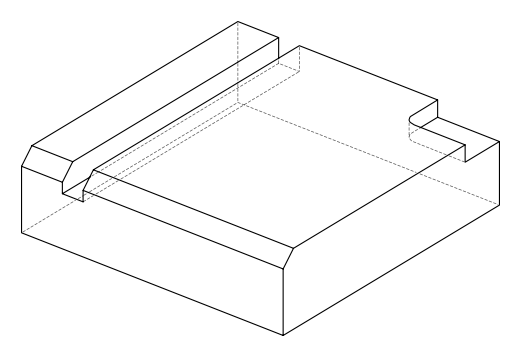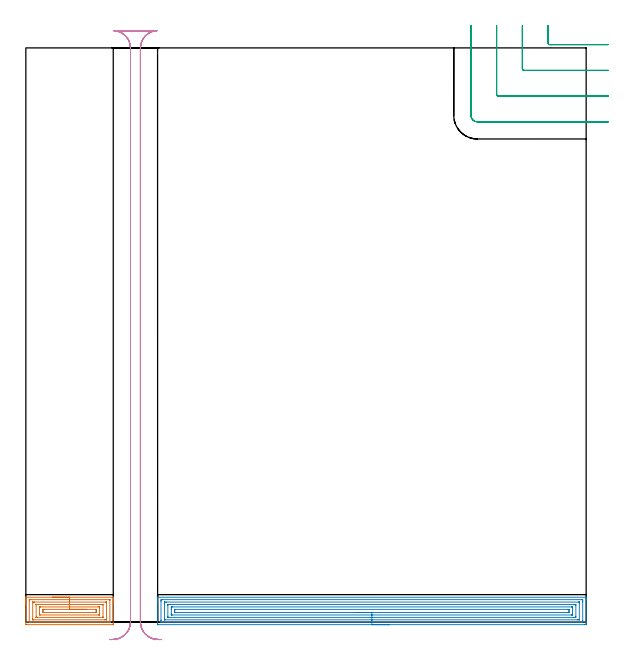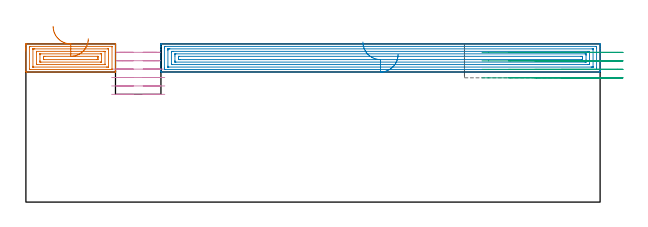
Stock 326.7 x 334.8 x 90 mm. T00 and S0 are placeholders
(PLAN: 4 operations, 1 tool changes, 27.5 min)
(1 AREA_MILL | FG_CHAMFER_SURFACE | UGT0205_001 | 2.74 min | 7474 mm3)
(2 AREA_MILL_1 | FG_CHAMFER_SURFACE_1 | UGT0205_001 | 12.29 min | 32938 mm3)
(3 MILL_CORNER_NOTCH_RECTANGULAR | CORNER_NOTCH_RECTANGULAR | UGT0201_136 | Follow Part, ap 5, ae 75% | 3.26 min | 78333 mm3)
(4 MILL_RECTANGULAR_SLOT | SLOT_RECTANGULAR | UGT0201_136 | Follow Part, ap 5, ae 75% | 9.19 min | 246041 mm3)
(TOOL UGT0205_001 | Chamfer Mill 20 x 3 x 45 deg. | D20 FL50 Z2)
(TOOL UGT0201_136 | Carbide End Mill 20.0 | D20 FL30 Z4)
(OP 1 AREA_MILL)
G17 G21 G94 G90
T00 M6
G54
G17 G0 G90 X15.5 Y14.5 S1061 M3
G43 Z100. H0
G94 G1 X15.538 Z99.128 F250.
X15.652 Z98.263
X15.841 Z97.412
X16.103 Z96.58
X16.437 Z95.774
X16.84 Z95.
X17.309 Z94.264
X17.84 Z93.572
X18.429 Z92.929
X19.072 Z92.34
X19.764 Z91.808
X20.5 Z91.34
X21.274 Z90.937
X22.08 Z90.603
X22.912 Z90.341
X23.764 Z90.152
X24.628 Z90.038
X25.5 Z90.
X50.871
X50.991 Y14.497 Z89.988
X50.993 Y14.488 Z89.979
X51. Y14.218 Z89.717
Y13.501 Z89.
Y12.758 Z88.257
Y12.246 Z87.742
Y11.99 Z87.486
Y11.362 Z86.859
Y11.106 Z86.603
Y10.478 Z85.972
Y-0.444 Z75.053
X50.996 Y-1.014 Z74.483
X50.992 Y-1.491 Z74.005
X50.91 Y-1.494 Z74.003
X50.426 Y-1.5 Z74.
X0.574
X0.169 Y-1.495 Z74.002
X0.01 Y-1.491 Z74.005
X0. Y-1.327 Z74.169
Y10.478 Z85.972
Y11.106 Z86.603
Y11.362 Z86.859
Y11.99 Z87.486
Y12.246 Z87.742
Y12.758 Z88.257
Y13.501 Z89.
Y14.014 Z89.512
Y14.219 Z89.717
X0.007 Y14.488 Z89.979
X0.009 Y14.497 Z89.988
X0.129 Y14.5 Z90.
X25.5
Y13.086 Z88.586
X48.69
X48.863 Y13.084 Z88.584
X48.949 Y13.081 Z88.581
X48.984 Y13.079 Z88.579
X48.99 Y13.056 Z88.556
X48.995 Y12.976 Z88.476
X48.999 Y12.778 Z88.278
Y0.403 Z75.903
X48.994 Y0.051 Z75.551
X48.99 Y-0.049 Z75.451
X48.981 Y-0.08 Z75.42
X48.962 Y-0.081 Z75.419
X48.857 Y-0.084 Z75.416
X48.646 Y-0.086 Z75.414
X48.601
X2.31
X2.137 Y-0.084 Z75.416
X2.051 Y-0.082 Z75.418
X2.016 Y-0.079 Z75.421
X2.01 Y-0.056 Z75.444
X2.005 Y0.024 Z75.524
X2.001 Y0.222 Z75.722
Y12.597 Z88.097
X2.006 Y12.95 Z88.45
X2.01 Y13.049 Z88.549
X2.019 Y13.08 Z88.58
X2.038 Y13.081 Z88.581
X2.143 Y13.084 Z88.584
X2.355 Y13.086 Z88.586
X2.399
X25.5
Y11.672 Z87.172
X46.553 Y11.671 Z87.171
X46.865 Y11.669 Z87.169
X46.968 Y11.667 Z87.167
X46.981 Y11.665 Z87.165
X46.99 Y11.654 Z87.154
X46.995 Y11.585 Z87.085
X46.998 Y11.496 Z86.996
X47. Y11.362 Z86.862
Y11.228 Z86.728
X46.999 Y1.505 Z77.005
X46.993 Y1.371 Z76.871
X46.99 Y1.337 Z76.837
X46.979 Y1.335 Z76.835
X46.943 Y1.331 Z76.831
X46.865 Y1.33 Z76.83
X46.287 Y1.329 Z76.829
X45.975 Y1.328 Z76.828
X4.447 Y1.329 Z76.829
X4.135 Y1.331 Z76.831
X4.032 Y1.333 Z76.833
X4.019 Y1.335 Z76.835
X4.01 Y1.346 Z76.846
X4.005 Y1.415 Z76.915
X4.002 Y1.504 Z77.004
X4. Y1.638 Z77.138
Y1.772 Z77.272
X4.001 Y11.495 Z86.995
X4.007 Y11.629 Z87.129
X4.01 Y11.663 Z87.163
X4.021 Y11.665 Z87.165
X4.057 Y11.668 Z87.168
X4.135 Y11.67 Z87.17
X4.713 Y11.671 Z87.171
X5.025 Y11.672 Z87.172
X25.5
Y10.257 Z85.757
X44.417
X44.922 Y10.254 Z85.754
X44.979 Y10.252 Z85.752
X44.99 Y10.25 Z85.75
X44.993 Y10.234 Z85.734
X44.997 Y10.192 Z85.692
X44.999 Y10.02 Z85.52
Y3.006 Z78.506
X44.997 Y2.806 Z78.306
X44.994 Y2.757 Z78.257
X44.99 Y2.749 Z78.249
X44.985 Y2.747 Z78.247
X44.958 Y2.745 Z78.245
X44.862 Y2.743 Z78.243
X6.583
X6.078 Y2.746 Z78.246
X6.021 Y2.748 Z78.248
X6.01 Y2.75 Z78.25
X6.007 Y2.766 Z78.266
X6.003 Y2.808 Z78.308
X6.001 Y2.98 Z78.48
Y9.994 Z85.494
X6.003 Y10.194 Z85.694
X6.006 Y10.243 Z85.743
X6.01 Y10.25 Z85.75
X6.015 Y10.253 Z85.753
X6.042 Y10.255 Z85.755
X6.138 Y10.257 Z85.757
X25.5
Y8.843 Z84.343
X42.414
X42.986 Y8.836 Z84.336
X42.991 Y8.792 Z84.292
X42.994 Y8.71 Z84.21
X43. Y8.128 Z83.628
X42.999 Y4.29 Z79.79
X42.997 Y4.217 Z79.717
X42.994 Y4.182 Z79.682
X42.991 Y4.169 Z79.669
X42.95 Y4.164 Z79.664
X42.682 Y4.159 Z79.659
X42.548 Y4.157 Z79.657
X8.586
X8.014 Y4.164 Z79.664
X8.009 Y4.208 Z79.708
X8.006 Y4.29 Z79.79
X8. Y4.872 Z80.372
X8.001 Y8.71 Z84.21
X8.003 Y8.783 Z84.283
X8.006 Y8.818 Z84.318
X8.009 Y8.831 Z84.331
X8.05 Y8.836 Z84.336
X8.318 Y8.841 Z84.341
X8.452 Y8.843 Z84.343
X25.5
Y7.429 Z82.929
X40.797 Y7.428 Z82.928
X40.928 Y7.427 Z82.927
X40.968 Y7.425 Z82.925
X40.984 Y7.423 Z82.923
X40.99 Y7.408 Z82.908
X40.993 Y7.306 Z82.806
X40.998 Y6.942 Z82.442
X41. Y6.578 Z82.078
X40.999 Y6.058 Z81.558
X40.996 Y5.698 Z81.198
X40.99 Y5.58 Z81.08
X40.878 Y5.577 Z81.077
X40.634 Y5.574 Z81.074
X40.233 Y5.572 Z81.072
X10.203
X10.072 Y5.573 Z81.073
X10.032 Y5.575 Z81.075
X10.016 Y5.577 Z81.077
X10.01 Y5.592 Z81.092
X10.007 Y5.694 Z81.194
X10.002 Y6.058 Z81.558
X10. Y6.422 Z81.922
X10.001 Y6.942 Z82.442
X10.004 Y7.302 Z82.802
X10.01 Y7.42 Z82.92
X10.122 Y7.423 Z82.923
X10.366 Y7.426 Z82.926
X10.767 Y7.428 Z82.928
X25.5 Y7.429 Z82.929
X26.372 Z82.967
X27.237 Z83.081
X28.088 Z83.27
X28.92 Z83.532
X29.726 Z83.866
X30.5 Z84.269
X31.236 Z84.737
X31.928 Z85.268
X32.571 Z85.858
X33.16 Z86.501
X33.692 Z87.193
X34.16 Z87.929
X34.563 Z88.703
X34.897 Z89.509
X35.159 Z90.341
X35.348 Z91.192
X35.462 Z92.057
X35.5 Z92.929
G0 Z100.
M5
M2
(OP 2 AREA_MILL_1)
G17 G21 G94 G90
T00 M6
G54
G17 G0 G90 X211.75 Y-1.5 S1061 M3
G43 Z100. H0
Z84.
G94 G1 X211.712 Z83.128 F250.
X211.598 Z82.263
X211.409 Z81.412
X211.147 Z80.58
X210.813 Z79.774
X210.41 Z79.
X209.942 Z78.264
X209.41 Z77.572
X208.821 Z76.929
X208.178 Z76.339
X207.486 Z75.808
X206.75 Z75.34
X205.976 Z74.937
X205.17 Z74.603
X204.338 Z74.341
X203.486 Z74.152
X202.622 Z74.038
X201.75 Z74.
X77.432
X76.945 Y-1.495 Z74.003
X76.809 Y-1.492 Z74.006
X76.805 Y-1.014 Z74.484
X76.8 Y-0.389 Z75.109
Y11.362 Z86.856
Y12.764 Z88.26
Y13.13 Z88.625
Y13.861 Z89.361
Y14.097 Z89.597
X76.807 Y14.482 Z89.974
X76.809 Y14.497 Z89.988
X76.985 Y14.5 Z90.
X326.515
X326.691 Y14.497 Z89.988
X326.693 Y14.482 Z89.974
X326.7 Y14.097 Z89.597
Y13.862 Z89.361
Y13.13 Z88.625
Y11.88 Z87.377
Y10.478 Z85.973
Y-0.755 Z74.743
X326.697 Y-1.014 Z74.484
X326.691 Y-1.492 Z74.006
X326.555 Y-1.495 Z74.003
X326.068 Y-1.5 Z74.
X201.75
Y-0.086 Z75.414
X79.176 Y-0.085 Z75.415
X78.824 Y-0.079 Z75.421
X78.81 Y0.035 Z75.535
X78.802 Y0.284 Z75.784
X78.8 Y0.754 Z76.254
Y1.17 Z76.67
X78.801 Y12.246 Z87.746
X78.802 Y12.659 Z88.159
X78.81 Y13.071 Z88.571
X79.221 Y13.084 Z88.584
X79.266 Y13.085 Z88.585
X324.324
X324.676 Y13.079 Z88.579
X324.69 Y12.965 Z88.465
X324.698 Y12.716 Z88.216
X324.699 Y12.246 Z87.746
X324.7 Y11.829 Z87.329
X324.699 Y0.754 Z76.254
X324.698 Y0.34 Z75.84
X324.69 Y-0.071 Z75.429
X324.279 Y-0.084 Z75.416
X324.234 Y-0.085 Z75.415
X201.75 Y-0.086 Z75.414
Y1.328 Z76.828
X81.323 Y1.329 Z76.829
X81.01 Y1.33 Z76.83
X80.906 Y1.332 Z76.832
X80.824 Y1.335 Z76.835
X80.81 Y1.34 Z76.84
X80.806 Y1.372 Z76.872
X80.803 Y1.431 Z76.931
X80.801 Y1.638 Z77.138
X80.8 Y1.846 Z77.346
Y10.685 Z86.185
X80.801 Y11.362 Z86.862
X80.804 Y11.566 Z87.066
X80.81 Y11.637 Z87.137
X80.822 Y11.665 Z87.165
X80.854 Y11.666 Z87.166
X81.01 Y11.669 Z87.169
X81.591 Y11.671 Z87.171
X81.904
X322.177
X322.49 Y11.67 Z87.17
X322.594 Y11.668 Z87.168
X322.676 Y11.665 Z87.165
X322.69 Y11.66 Z87.16
X322.694 Y11.628 Z87.128
X322.697 Y11.569 Z87.069
X322.699 Y11.362 Z86.862
X322.7 Y11.154 Z86.654
X322.699 Y1.432 Z76.932
X322.694 Y1.362 Z76.862
X322.69 Y1.34 Z76.84
X322.682 Y1.335 Z76.835
X322.646 Y1.333 Z76.833
X322.49 Y1.33 Z76.83
X321.909 Y1.329 Z76.829
X321.596 Y1.328 Z76.828
X201.75
Y2.743 Z78.243
X83.469 Y2.744 Z78.244
X82.933 Y2.749 Z78.249
X82.81 Y2.751 Z78.251
X82.806 Y2.965 Z78.465
X82.8 Y3.405 Z78.905
Y9.592 Z85.092
X82.806 Y10.035 Z85.535
X82.81 Y10.249 Z85.749
X83.026 Y10.252 Z85.752
X83.693 Y10.257 Z85.757
X83.916
X319.807
X320.031 Y10.256 Z85.756
X320.567 Y10.251 Z85.751
X320.69 Y10.248 Z85.748
X320.694 Y10.035 Z85.535
X320.7 Y9.595 Z85.095
Y3.408 Z78.908
X320.694 Y2.965 Z78.465
X320.69 Y2.751 Z78.251
X320.474 Y2.747 Z78.247
X319.807 Y2.743 Z78.243
X319.584
X201.75
Y4.157 Z79.657
X85.347
X85.077 Y4.16 Z79.66
X84.898 Y4.164 Z79.664
X84.809 Y4.172 Z79.672
X84.807 Y4.194 Z79.694
X84.804 Y4.29 Z79.79
X84.8 Y4.964 Z80.464
Y7.616 Z83.116
Y8.499 Z83.999
X84.803 Y8.71 Z84.21
X84.806 Y8.794 Z84.294
X84.809 Y8.829 Z84.329
X84.943 Y8.836 Z84.336
X85.212 Y8.841 Z84.341
X85.347 Y8.843 Z84.343
X318.153
X318.423 Y8.84 Z84.34
X318.602 Y8.836 Z84.336
X318.691 Y8.828 Z84.328
X318.693 Y8.805 Z84.305
X318.696 Y8.71 Z84.21
X318.7 Y8.036 Z83.536
Y5.384 Z80.884
Y4.501 Z80.001
X318.697 Y4.29 Z79.79
X318.694 Y4.206 Z79.706
X318.691 Y4.17 Z79.67
X318.557 Y4.164 Z79.664
X318.288 Y4.159 Z79.659
X318.153 Y4.157 Z79.657
X201.75
Y5.571 Z81.071
X87.763
X87.27 Y5.573 Z81.073
X86.863 Y5.577 Z81.077
X86.81 Y5.58 Z81.08
X86.804 Y5.635 Z81.135
X86.801 Y6.058 Z81.558
X86.8 Y6.522 Z82.022
X86.803 Y6.942 Z82.442
X86.808 Y7.399 Z82.899
X86.816 Y7.422 Z82.922
X86.84 Y7.424 Z82.924
X86.901 Y7.427 Z82.927
X87.024 Y7.428 Z82.928
X87.27 Y7.429 Z82.929
X315.737
X316.23 Y7.427 Z82.927
X316.637 Y7.423 Z82.923
X316.69 Y7.42 Z82.92
X316.696 Y7.365 Z82.865
X316.699 Y6.942 Z82.442
X316.7 Y6.477 Z81.977
X316.697 Y6.058 Z81.558
X316.692 Y5.6 Z81.1
X316.684 Y5.577 Z81.077
X316.66 Y5.575 Z81.075
X316.599 Y5.573 Z81.073
X316.476 Y5.572 Z81.072
X316.23 Y5.571 Z81.071
X201.75
X200.878 Z81.109
X200.014 Z81.223
X199.162 Z81.412
X198.33 Z81.674
X197.524 Z82.008
X196.75 Z82.411
X196.014 Z82.88
X195.322 Z83.411
X194.679 Z84.
X194.09 Z84.643
X193.558 Z85.335
X193.09 Z86.071
X192.687 Z86.845
X192.353 Z87.651
X192.091 Z88.483
X191.902 Z89.335
X191.788 Z90.199
X191.75 Z91.071
G0 Z100.
M5
M2
(OP 3 MILL_CORNER_NOTCH_RECTANGULAR)
G17 G21 G94 G90
T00 M6
G54
G17 G0 G90 X304.5 Y347.8 S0 M3
G43 Z100. H0
Z85.175
G94 G1 Y344.8 F250.
Y337.695 F500.
G3 X305.495 Y336.7 R1.
G1 X336.518
X339.518 F250.
G0 Z100.
X289.5 Y347.8
Z85.175
G1 Y344.8
Y322.695 F500.
G3 X290.495 Y321.7 R1.
G1 X336.7
X339.7 F250.
G0 Z100.
X274.5 Y347.8
Z85.175
G1 Y344.8
Y307.696 F500.
G3 X275.496 Y306.7 R1.
G1 X336.7
X339.7 F250.
G0 Z100.
X259.5 Y347.8
Z85.175
G1 Y344.8
Y295.5 F500.
G3 X263.3 Y291.7 R3.8
G1 X336.7
X339.7 F250.
G0 Z100.
X304.5 Y347.8
Z80.35
G1 Y344.8
Y337.695 F500.
G3 X305.495 Y336.7 R1.
G1 X336.518
X339.518 F250.
G0 Z100.
X289.5 Y347.8
Z80.35
G1 Y344.8
Y322.695 F500.
G3 X290.495 Y321.7 R1.
G1 X336.7
X339.7 F250.
G0 Z100.
X274.5 Y347.8
Z80.35
G1 Y344.8
Y307.696 F500.
G3 X275.496 Y306.7 R1.
G1 X336.7
X339.7 F250.
G0 Z100.
X259.5 Y347.8
Z80.35
G1 Y344.8
Y295.5 F500.
G3 X263.3 Y291.7 R3.8
G1 X336.7
X339.7 F250.
G0 Z100.
X304.5 Y347.8
Z75.525
G1 Y344.8
Y337.695 F500.
G3 X305.495 Y336.7 R1.
G1 X336.518
X339.518 F250.
G0 Z100.
X289.5 Y347.8
Z75.525
G1 Y344.8
Y322.695 F500.
G3 X290.495 Y321.7 R1.
G1 X336.7
X339.7 F250.
G0 Z100.
X274.5 Y347.8
Z75.525
G1 Y344.8
Y307.696 F500.
G3 X275.496 Y306.7 R1.
G1 X336.7
X339.7 F250.
G0 Z100.
X259.5 Y347.8
Z75.525
G1 Y344.8
Y295.5 F500.
G3 X263.3 Y291.7 R3.8
G1 X336.7
X339.7 F250.
G0 Z100.
X304.5 Y347.8
Z70.7
G1 Y344.8
Y337.695 F500.
G3 X305.495 Y336.7 R1.
G1 X336.518
X339.518 F250.
G0 Z100.
X289.5 Y347.8
Z70.7
G1 Y344.8
Y322.695 F500.
G3 X290.495 Y321.7 R1.
G1 X336.7
X339.7 F250.
G0 Z100.
X274.5 Y347.8
Z70.7
G1 Y344.8
Y307.696 F500.
G3 X275.496 Y306.7 R1.
G1 X336.7
X339.7 F250.
G0 Z100.
X259.5 Y347.8
Z70.7
G1 Y344.8
Y295.5 F500.
G3 X263.3 Y291.7 R3.8
G1 X336.7
X339.7 F250.
G0 Z100.
M5
M2
(OP 4 MILL_RECTANGULAR_SLOT)
G17 G21 G94 G90
T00 M6
G54
G17 G0 G90 X74.398 Y-10.16 S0 M3
G43 Z100. H0
Z85.217
G94 G1 X71.8 Y-8.66 F250.
G2 X66.8 Y0. R10. F500.
G1 Y334.8
G2 X76.353 Y344.79 R10.
G1 X51.447
G2 X61. Y334.8 R10.
G1 Y0.
G2 X56. Y-8.66 R10.
G1 X53.402 Y-10.16 F250.
G0 X75.666 Y-10.379 Z80.433
G1 X72.903 Y-9.21
G2 X66.8 Y0. R10. F500.
G1 Y334.8
G2 X76.353 Y344.79 R10.
G1 Y344.8
X51.447
Y344.79
G2 X61. Y334.8 R10.
G1 Y0.
G2 X54.899 Y-9.209 R10.
G1 X52.136 Y-10.378 F250.
G0 X78.253 Y-10.339 Z75.65
G1 X75.288 Y-9.885
G2 X66.8 Y0. R10. F500.
G1 Y334.8
G2 X76.353 Y344.79 R10.
G1 Y344.8
X51.447
Y344.79
G2 X61. Y334.8 R10.
G1 Y0.
G2 X52.508 Y-9.886 R10.
G1 X49.542 Y-10.338 F250.
G0 X79.017 Y-10.202 Z70.867
G1 X76.026 Y-9.97
G2 X66.8 Y0. R10. F500.
G1 Y334.8
G2 X76.353 Y344.79 R10.
G1 Y344.8
X51.447
Y344.79
G2 X61. Y334.8 R10.
G1 Y0.
G2 X51.774 Y-9.97 R10.
G1 X48.783 Y-10.202 F250.
G0 X79.017 Z66.083
G1 X76.026 Y-9.97
G2 X66.8 Y0. R10. F500.
G1 Y334.8
G2 X76.353 Y344.79 R10.
G1 Y344.8
X51.447
Y344.79
G2 X61. Y334.8 R10.
G1 Y0.
G2 X51.774 Y-9.97 R10.
G1 X48.783 Y-10.202 F250.
G0 X79.017 Z61.3
G1 X76.026 Y-9.97
G2 X66.8 Y0. R10. F500.
G1 Y334.8
G2 X76.353 Y344.79 R10.
G1 Y344.8
X51.447
Y344.79
G2 X61. Y334.8 R10.
G1 Y0.
G2 X51.774 Y-9.97 R10.
G1 X48.783 Y-10.202 F250.
G0 Z100.
M5
M2
